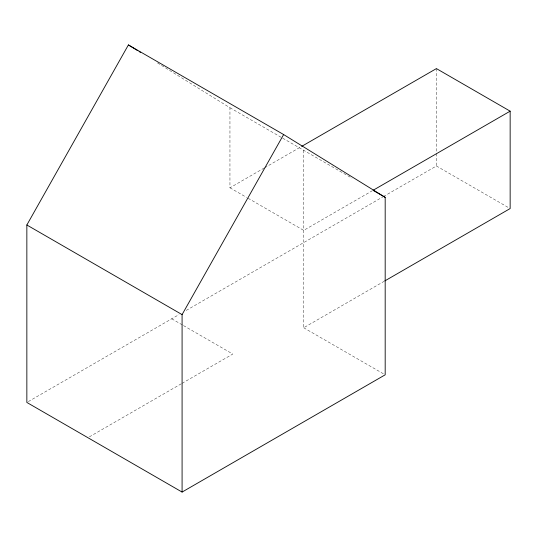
<?xml version="1.0" encoding="UTF-8"?>
<svg xmlns="http://www.w3.org/2000/svg" width="537" height="537" viewBox="0 0 537 537"><rect width="100%" height="100%" fill="white"/><g stroke="black" fill="none" stroke-linecap="round" stroke-linejoin="round"><path stroke-width="0.4" stroke-dasharray="2.69 2.01" d="M157.516 62.936L229.95 107.729L229.95 187.796L263.996 168.135M264.721 167.719L300.942 146.802M372.51 190.628L303.687 230.366L247.302 197.811M28.3 401.609L178.989 314.608M186.238 310.42L382.753 196.965M383.478 196.549L436.413 165.987L509.425 208.141M89.357 436.863L181.358 383.747M182.083 383.324L232.796 354.051L183.231 325.429M303.687 150.3L303.687 327.758L384.096 281.334M229.95 107.729L281.999 137.781M282.724 138.197L352.01 178.197M229.95 187.796L246.577 197.394M303.687 327.758L383.74 373.98M171.739 318.797L182.513 325.019M436.413 68.595L436.413 152.669M436.413 153.501L436.413 165.987"/><path stroke-width="0.81" d="M26.85 224.99L128.397 44.933L283.637 134.552L385.183 197.354L385.183 374.813L182.083 492.067L26.85 402.448L26.85 224.99L182.083 314.608L182.083 492.067M182.083 314.608L283.637 134.552M301.666 146.386L436.413 68.595L510.15 111.166L510.15 208.557L384.821 280.911M373.235 190.212L510.15 111.166M373.645 190.689L385.183 197.354M128.397 44.933L137.633 50.639M139.049 51.518L140.472 52.398"/></g></svg>
